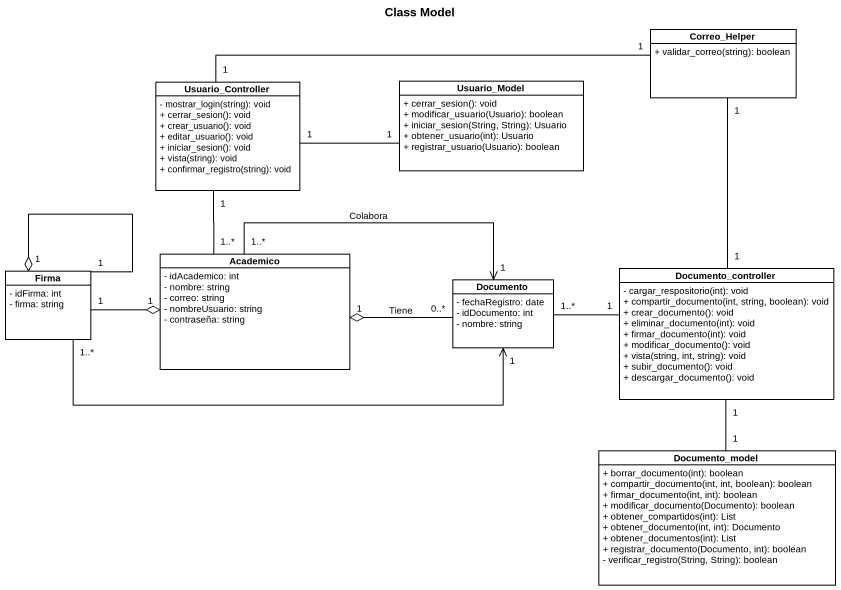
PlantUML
@startuml
title Class Model
hide circle
hide empty members
skinparam classAttributeIconSize 0
class Correo_Helper {
  + validar_correo(string): boolean
}
class Usuario_Controller {
  - mostrar_login(string): void
  + cerrar_sesion(): void
  + crear_usuario(): void
  + editar_usuario(): void
  + iniciar_sesion(): void
  + vista(string): void
  + confirmar_registro(string): void
}
class Usuario_Model {
  + cerrar_sesion(): void
  + modificar_usuario(Usuario): boolean
  + iniciar_sesion(String, String): Usuario
  + obtener_usuario(int): Usuario
  + registrar_usuario(Usuario): boolean
}
class Academico {
  - idAcademico: int
  - nombre: string
  - correo: string
  - nombreUsuario: string
  - contraseña: string
}
class Firma {
  - idFirma: int
  - firma: string
}
class Documento {
  - fechaRegistro: date
  - idDocumento: int
  - nombre: string
}
class Documento_controller {
  - cargar_respositorio(int): void
  + compartir_documento(int, string, boolean): void
  + crear_documento(): void
  + eliminar_documento(int): void
  + firmar_documento(int): void
  + modificar_documento(): void
  + vista(string, int, string): void
  + subir_documento(): void
  + descargar_documento(): void
}
class Documento_model {
  + borrar_documento(int): boolean
  + compartir_documento(int, int, boolean): boolean
  + firmar_documento(int, int): boolean
  + modificar_documento(Documento): boolean
  + obtener_compartidos(int): List
  + obtener_documento(int, int): Documento
  + obtener_documentos(int): List
  + registrar_documento(Documento, int): boolean
  - verificar_registro(String, String): boolean
}
Correo_Helper "1" -left- "1" Usuario_Controller
Correo_Helper "1" -- "1" Documento_controller
Usuario_Controller "1" -- "1..*" Academico
Usuario_Model "1" -left- "1" Usuario_Controller
Academico "1..*" -right-> "1" Documento : Colabora
Firma "1" -right-o "1" Academico
Firma "1" --o "1" Firma
Firma "1..*" -right-> "1" Documento
Documento "0..*" -left-o "1" Academico : Tiene
Documento_controller "1" -left- "1..*" Documento
Documento_model "1" -up- "1" Documento_controller
@enduml
